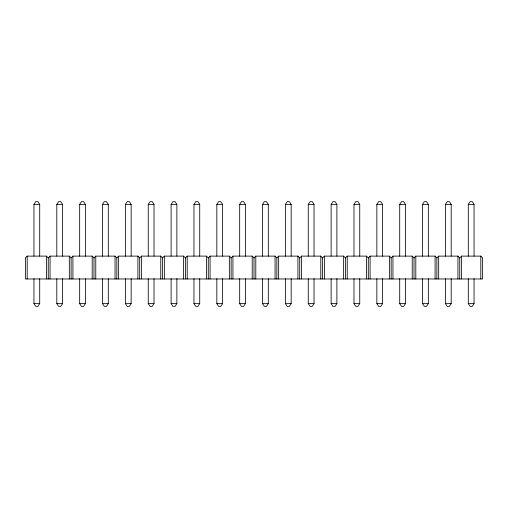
<?xml version="1.0" encoding="UTF-8"?>
<svg xmlns="http://www.w3.org/2000/svg" width="508" height="508" viewBox="0 0 508 508"><rect width="100%" height="100%" fill="white"/><g stroke="black" fill="none" stroke-linecap="round" stroke-linejoin="round"><path stroke-width="0.76" d="M33.947 256.115L33.947 204.362L35.75 201.663L37.91 201.663L39.713 204.362L39.713 256.115M56.807 256.115L56.807 204.362L58.611 201.663L60.77 201.663L62.573 204.362L62.573 256.115M79.667 256.115L79.667 204.362L81.471 201.663L83.629 201.663L85.433 204.362L85.433 256.115M102.527 256.115L102.527 204.362L104.331 201.663L106.489 201.663L108.293 204.362L108.293 256.115M39.713 278.625L39.713 303.638L37.91 306.337L35.75 306.337L33.947 303.638L33.947 278.625M125.387 256.115L125.387 204.362L127.191 201.663L129.35 201.663L131.153 204.362L131.153 256.115M62.573 278.625L62.573 303.638L60.77 306.337L58.611 306.337L56.807 303.638L56.807 278.625M148.247 256.115L148.247 204.362L150.05 201.663L152.209 201.663L154.013 204.362L154.013 256.115M85.433 278.625L85.433 303.638L83.629 306.337L81.471 306.337L79.667 303.638L79.667 278.625M171.107 256.115L171.107 204.362L172.911 201.663L175.07 201.663L176.873 204.362L176.873 256.115M108.293 278.625L108.293 303.638L106.489 306.337L104.331 306.337L102.527 303.638L102.527 278.625M193.967 256.115L193.967 204.362L195.77 201.663L197.929 201.663L199.733 204.362L199.733 256.115M131.153 278.625L131.153 303.638L129.35 306.337L127.191 306.337L125.387 303.638L125.387 278.625M216.827 256.115L216.827 204.362L218.631 201.663L220.79 201.663L222.593 204.362L222.593 256.115M154.013 278.625L154.013 303.638L152.209 306.337L150.05 306.337L148.247 303.638L148.247 278.625M239.687 256.115L239.687 204.362L241.49 201.663L243.649 201.663L245.453 204.362L245.453 256.115M176.873 278.625L176.873 303.638L175.07 306.337L172.911 306.337L171.107 303.638L171.107 278.625M262.547 256.115L262.547 204.362L264.351 201.663L266.51 201.663L268.313 204.362L268.313 256.115M199.733 278.625L199.733 303.638L197.929 306.337L195.77 306.337L193.967 303.638L193.967 278.625M285.407 256.115L285.407 204.362L287.211 201.663L289.37 201.663L291.173 204.362L291.173 256.115M222.593 278.625L222.593 303.638L220.79 306.337L218.631 306.337L216.827 303.638L216.827 278.625M308.267 256.115L308.267 204.362L310.071 201.663L312.229 201.663L314.033 204.362L314.033 256.115M245.453 278.625L245.453 303.638L243.649 306.337L241.49 306.337L239.687 303.638L239.687 278.625M331.127 256.115L331.127 204.362L332.93 201.663L335.09 201.663L336.893 204.362L336.893 256.115M268.313 278.625L268.313 303.638L266.51 306.337L264.351 306.337L262.547 303.638L262.547 278.625M353.987 256.115L353.987 204.362L355.79 201.663L357.95 201.663L359.753 204.362L359.753 256.115M291.173 278.625L291.173 303.638L289.37 306.337L287.211 306.337L285.407 303.638L285.407 278.625M376.847 256.115L376.847 204.362L378.65 201.663L380.81 201.663L382.613 204.362L382.613 256.115M314.033 278.625L314.033 303.638L312.229 306.337L310.071 306.337L308.267 303.638L308.267 278.625M399.707 256.115L399.707 204.362L401.51 201.663L403.67 201.663L405.473 204.362L405.473 256.115M336.893 278.625L336.893 303.638L335.09 306.337L332.93 306.337L331.127 303.638L331.127 278.625M422.567 256.115L422.567 204.362L424.37 201.663L426.53 201.663L428.333 204.362L428.333 256.115M359.753 278.625L359.753 303.638L357.95 306.337L355.79 306.337L353.987 303.638L353.987 278.625M445.427 256.115L445.427 204.362L447.23 201.663L449.39 201.663L451.193 204.362L451.193 256.115M382.613 278.625L382.613 303.638L380.81 306.337L378.65 306.337L376.847 303.638L376.847 278.625M468.287 256.115L468.287 204.362L470.09 201.663L472.25 201.663L474.053 204.362L474.053 256.115M405.473 278.625L405.473 303.638L403.67 306.337L401.51 306.337L399.707 303.638L399.707 278.625M428.333 278.625L428.333 303.638L426.53 306.337L424.37 306.337L422.567 303.638L422.567 278.625M451.193 278.625L451.193 303.638L449.39 306.337L447.23 306.337L445.427 303.638L445.427 278.625M474.053 278.625L474.053 303.638L472.25 306.337L470.09 306.337L468.287 303.638L468.287 278.625M48.26 278.975L48.26 257.918L46.463 256.115L27.197 256.115L25.4 257.918L25.4 278.975L482.6 278.975L482.6 257.918L480.803 256.115L461.537 256.115L459.74 257.918L459.74 278.975M48.26 257.918L50.057 256.115L69.323 256.115L71.12 257.918L71.12 278.975M71.12 257.918L72.917 256.115L92.183 256.115L93.98 257.918L93.98 278.975M93.98 257.918L95.777 256.115L115.043 256.115L116.84 257.918L116.84 278.975M116.84 257.918L118.637 256.115L137.903 256.115L139.7 257.918L139.7 278.975M139.7 257.918L141.497 256.115L160.763 256.115L162.56 257.918L162.56 278.975M162.56 257.918L164.357 256.115L183.623 256.115L185.42 257.918L185.42 278.975M185.42 257.918L187.217 256.115L206.483 256.115L208.28 257.918L208.28 278.975M208.28 257.918L210.077 256.115L229.343 256.115L231.14 257.918L231.14 278.975M231.14 257.918L232.937 256.115L252.203 256.115L254 257.918L254 278.975M254 257.918L255.797 256.115L275.063 256.115L276.86 257.918L276.86 278.975M276.86 257.918L278.657 256.115L297.923 256.115L299.72 257.918L299.72 278.975M299.72 257.918L301.517 256.115L320.783 256.115L322.58 257.918L322.58 278.975M322.58 257.918L324.377 256.115L343.643 256.115L345.44 257.918L345.44 278.975M345.44 257.918L347.237 256.115L366.503 256.115L368.3 257.918L368.3 278.975M368.3 257.918L370.097 256.115L389.363 256.115L391.16 257.918L391.16 278.975M391.16 257.918L392.957 256.115L412.223 256.115L414.02 257.918L414.02 278.975M414.02 257.918L415.817 256.115L435.083 256.115L436.88 257.918L436.88 278.975M436.88 257.918L438.677 256.115L457.943 256.115L459.74 257.918M33.947 204.362L39.713 204.362M56.807 204.362L62.573 204.362M79.667 204.362L85.433 204.362M102.527 204.362L108.293 204.362M125.387 204.362L131.153 204.362M148.247 204.362L154.013 204.362M171.107 204.362L176.873 204.362M193.967 204.362L199.733 204.362M216.827 204.362L222.593 204.362M239.687 204.362L245.453 204.362M262.547 204.362L268.313 204.362M285.407 204.362L291.173 204.362M308.267 204.362L314.033 204.362M331.127 204.362L336.893 204.362M353.987 204.362L359.753 204.362M376.847 204.362L382.613 204.362M399.707 204.362L405.473 204.362M422.567 204.362L428.333 204.362M445.427 204.362L451.193 204.362M468.287 204.362L474.053 204.362M33.947 303.638L39.713 303.638M56.807 303.638L62.573 303.638M79.667 303.638L85.433 303.638M102.527 303.638L108.293 303.638M125.387 303.638L131.153 303.638M148.247 303.638L154.013 303.638M171.107 303.638L176.873 303.638M193.967 303.638L199.733 303.638M216.827 303.638L222.593 303.638M239.687 303.638L245.453 303.638M262.547 303.638L268.313 303.638M285.407 303.638L291.173 303.638M308.267 303.638L314.033 303.638M331.127 303.638L336.893 303.638M353.987 303.638L359.753 303.638M376.847 303.638L382.613 303.638M399.707 303.638L405.473 303.638M422.567 303.638L428.333 303.638M445.427 303.638L451.193 303.638M468.287 303.638L474.053 303.638M480.803 256.115L480.803 278.975M461.537 256.115L461.537 278.975M457.943 256.115L457.943 278.975M438.677 256.115L438.677 278.975M435.083 256.115L435.083 278.975M415.817 256.115L415.817 278.975M412.223 256.115L412.223 278.975M392.957 256.115L392.957 278.975M389.363 256.115L389.363 278.975M370.097 256.115L370.097 278.975M366.503 256.115L366.503 278.975M347.237 256.115L347.237 278.975M343.643 256.115L343.643 278.975M324.377 256.115L324.377 278.975M320.783 256.115L320.783 278.975M301.517 256.115L301.517 278.975M297.923 256.115L297.923 278.975M278.657 256.115L278.657 278.975M275.063 256.115L275.063 278.975M255.797 256.115L255.797 278.975M252.203 256.115L252.203 278.975M232.937 256.115L232.937 278.975M229.343 256.115L229.343 278.975M210.077 256.115L210.077 278.975M206.483 256.115L206.483 278.975M187.217 256.115L187.217 278.975M183.623 256.115L183.623 278.975M164.357 256.115L164.357 278.975M160.763 256.115L160.763 278.975M141.497 256.115L141.497 278.975M137.903 256.115L137.903 278.975M118.637 256.115L118.637 278.975M115.043 256.115L115.043 278.975M95.777 256.115L95.777 278.975M92.183 256.115L92.183 278.975M72.917 256.115L72.917 278.975M69.323 256.115L69.323 278.975M50.057 256.115L50.057 278.975M46.463 256.115L46.463 278.975M27.197 256.115L27.197 278.975"/></g></svg>
